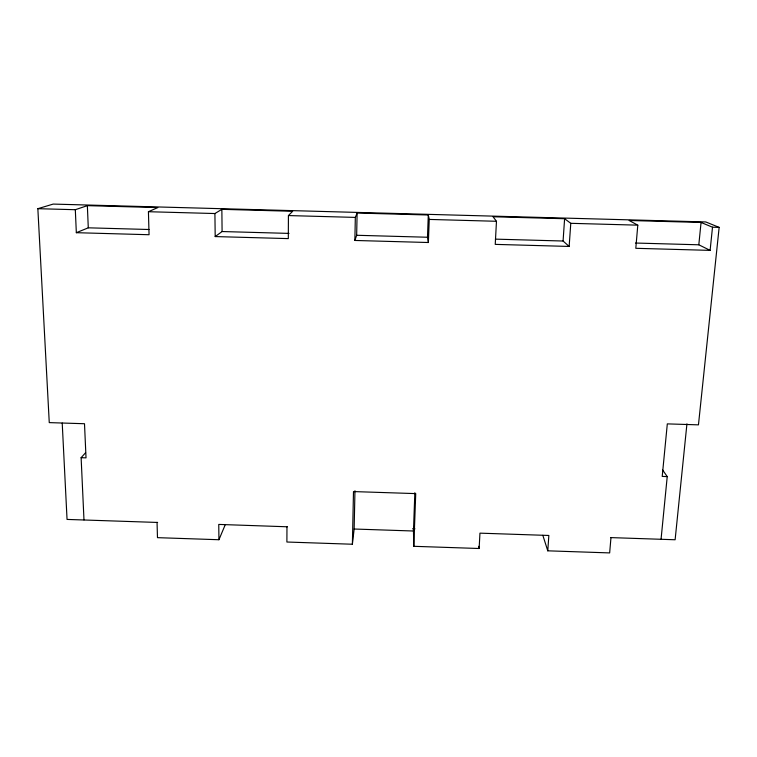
<?xml version="1.0" encoding="UTF-8"?>
<svg xmlns="http://www.w3.org/2000/svg" width="757" height="757" viewBox="0 0 757 757"><rect width="100%" height="100%" fill="white"/><g stroke="black" fill="none" stroke-linecap="round" stroke-linejoin="round"><path stroke-width="1.14" d="M286.969 526.702L286.894 542.021L352.383 544.236L354.144 529.02L354.957 490.754M288.417 215.565L288.313 238.606L215.196 236.572L214.912 213.54L221.858 209.329L292.675 211.269L288.417 215.565L355.326 217.401L357.115 213.039L428.301 214.988L429.238 219.426L428.377 242.514L354.863 240.461L355.326 217.401M354.863 240.461L356.661 235.276L357.115 213.039M352.383 544.236L353.491 491.577L415.725 493.611L413.795 546.308L479.134 548.503L479.947 533.155L548.853 535.464L547.775 550.822L609.659 552.913L610.975 537.536M413.795 546.308L413.464 531.007L414.855 492.712M428.377 242.514L427.478 237.244L428.301 214.988M496.469 221.281L495.239 244.379L569.15 246.441L570.778 223.315L564.608 218.716L493.044 216.757L496.469 221.281L429.238 219.426M569.15 246.441L563.076 241.019L564.608 218.716M637.791 225.16L635.804 248.305L710.113 250.378L712.507 227.214L701.058 222.454L629.124 220.486L637.791 225.16L570.778 223.315M661.06 539.211L667.229 476.588L662.621 469.983M710.113 250.378L698.815 244.795L701.058 222.454M686.94 423.844L675.121 539.76L610.785 537.602M83.98 519.917L81.122 457.692L86.024 457.853L84.5 423.731L49.262 422.614L37.85 208.686L53.179 204.087L705.779 221.952L719.15 227.393L698.456 424.857L667.314 423.882L662.214 476.427L667.229 476.588M157.049 522.358L157.475 537.659L218.943 539.732L225.245 524.715M81.122 457.692L85.588 452.724M215.196 236.572L222.094 231.538L289.023 233.402M75.312 209.708L76.334 232.692L149.063 234.727L148.429 211.714L157.806 207.579L87.358 205.649L75.312 209.708L37.85 208.686M76.334 232.692L88.285 227.819L149.025 229.503M148.429 211.714L214.912 213.54M712.507 227.214L719.15 227.393M356.661 235.276L427.478 237.244M495.39 239.136L563.076 241.019M635.473 243.035L698.815 244.795M412.603 528.783L414.968 528.869M157.626 522.453L67.051 519.425L62.216 423.078M287.376 526.787L218.754 524.421L218.943 539.732M354.144 529.02L413.464 531.007M542.845 535.331L547.775 550.822M478.765 546.308L479.134 548.503M87.358 205.649L88.285 227.819M221.858 209.329L222.094 231.538"/></g></svg>
